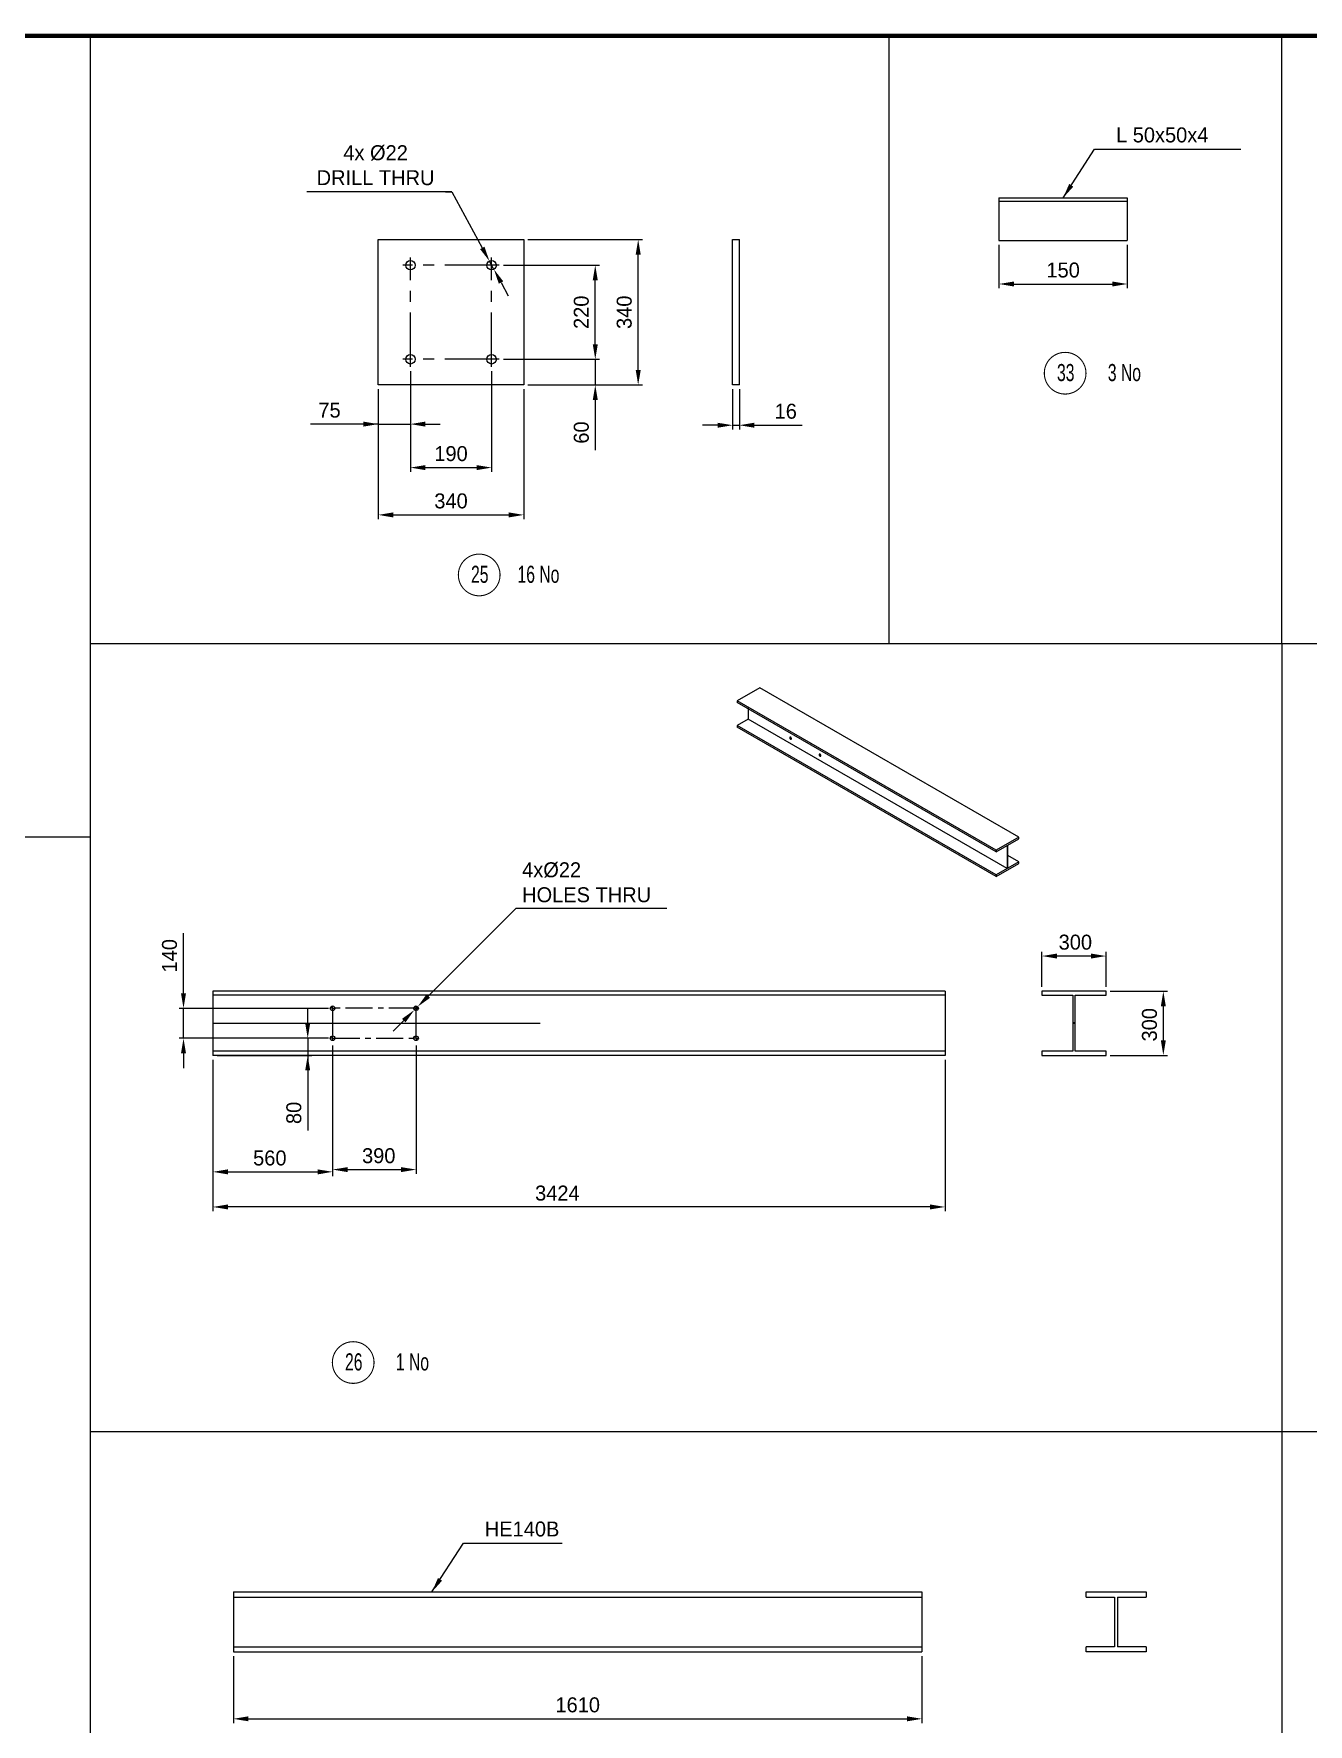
# Model space of a CAD drawing. Header units: millimetres. Extents: x 0 to 16187, y -20471 to 6290.
# Drawn here: x 9661.1 to 9959.1, y 1908.2 to 2303.5 of the extents above; entities that cross this region are included whole.
import ezdxf
from ezdxf.enums import TextEntityAlignment as Align

# ---------------------------------------------------------------- set-up
doc = ezdxf.new("R2010")
doc.units = ezdxf.units.MM
doc.header["$PDSIZE"] = -1
doc.linetypes.add('CENTERX2', pattern=[20.32, 12.7, -2.54, 2.54, -2.54])
doc.layers.add('BORDER1', color=3, linetype='Continuous')
doc.layers.add('BORDER2', color=7, linetype='Continuous')
doc.styles.add('ROMANC', font='ROMANC', dxfattribs={"height": 5})
doc.styles.add('ROMANS', font='ROMANS.shx', dxfattribs={"width": 0.8})
doc.styles.add('ROMANT', font='ROMANT', dxfattribs={"height": 4})
doc.styles.add('SLDTEXTSTYLE2', font='TXT', dxfattribs={"width": 0.686449})
doc.dimstyles.new('AM_ISO', dxfattribs={"dimtxt": 3.5, "dimasz": 3.5, "dimexe": 1, "dimexo": 1, "dimgap": 1.5, "dimtad": 1, "dimdsep": 46, "dimtxsty": 'Standard', "dimcen": 0, "dimclrd": 1, "dimclre": 1, "dimclrt": 1, "dimadec": 0, "dimazin": 2, "dimtp": 0.1, "dimtm": 0.1, "dimtfac": 0.71, "dimtdec": 3, "dimtmove": 0, "dimatfit": 3, "dimfxl": 1, "dimlwd": -1, "dimlwe": -1, "dimarcsym": 1})
doc.dimstyles.new('AM_ISO$3', dxfattribs={"dimtxt": 3.5, "dimasz": 3.5, "dimexe": 1, "dimexo": 1, "dimgap": 1.5, "dimtad": 1, "dimtoh": 1, "dimdsep": 46, "dimtxsty": 'Standard', "dimcen": 0, "dimclrd": 1, "dimclre": 1, "dimclrt": 1, "dimadec": 0, "dimazin": 2, "dimtp": 0.1, "dimtm": 0.1, "dimtfac": 0.71, "dimtdec": 3, "dimtofl": 0, "dimtmove": 0, "dimatfit": 0, "dimfxl": 1, "dimlwd": -1, "dimlwe": -1, "dimarcsym": 1})
doc.dimstyles.new('AM_ISO$7', dxfattribs={"dimtxt": 3.5, "dimasz": 3.5, "dimexe": 1, "dimexo": 1, "dimgap": 1.5, "dimtad": 1, "dimtoh": 1, "dimdsep": 46, "dimtxsty": 'Standard', "dimcen": 0, "dimclrd": 1, "dimclre": 1, "dimclrt": 1, "dimadec": 0, "dimazin": 2, "dimtp": 0.1, "dimtm": 0.1, "dimtfac": 0.71, "dimtdec": 3, "dimtmove": 0, "dimatfit": 3, "dimfxl": 1, "dimlwd": -1, "dimlwe": -1, "dimarcsym": 1})

# ---------------------------------------------------------------- blocks, each defined once
blk = doc.blocks.new('*D1092')
at = {"color": 1, "linetype": 'ByBlock'}
for p, q in [((9707.83, 1924.15), (9707.83, 1908.48)), ((9868.83, 1924.15), (9868.83, 1908.48)), ((9711.33, 1909.48), (9865.33, 1909.48))]:
    blk.add_line(p, q, dxfattribs=at)
at = {"color": 1}
for points in [[(9711.33, 1910.07), (9711.33, 1908.9), (9707.83, 1909.48)], [(9865.33, 1908.9), (9865.33, 1910.07), (9868.83, 1909.48)]]:
    blk.add_solid(points, dxfattribs=at)
at = {"layer": 'Defpoints', "color": 0}
for p in [(9707.83, 1925.15), (9868.83, 1925.15), (9868.83, 1909.48)]:
    blk.add_point(p, dxfattribs=at)
at = {"color": 1, "insert": (9788.33, 1912.73), "char_height": 3.5, "attachment_point": 5}
blk.add_mtext('1610', dxfattribs=at)
blk = doc.blocks.new('*D1181')
at = {"color": 1, "linetype": 'ByBlock'}
for p, q in [((9741.7, 2220.37), (9741.7, 2189.99)), ((9775.7, 2220.37), (9775.7, 2189.99)), ((9745.2, 2190.99), (9772.2, 2190.99))]:
    blk.add_line(p, q, dxfattribs=at)
at = {"color": 1}
for points in [[(9745.2, 2191.57), (9745.2, 2190.4), (9741.7, 2190.99)], [(9772.2, 2190.4), (9772.2, 2191.57), (9775.7, 2190.99)]]:
    blk.add_solid(points, dxfattribs=at)
at = {"layer": 'Defpoints', "color": 0}
for p in [(9741.7, 2221.37), (9775.7, 2221.37), (9775.7, 2190.99)]:
    blk.add_point(p, dxfattribs=at)
at = {"color": 1, "insert": (9758.7, 2194.24), "char_height": 3.5, "attachment_point": 5}
blk.add_mtext('340', dxfattribs=at)
blk = doc.blocks.new('*D1182')
at = {"color": 1, "linetype": 'ByBlock'}
for p, q in [((9749.2, 2224.58), (9749.2, 2211.22)), ((9741.7, 2220.37), (9741.7, 2211.22)), ((9741.7, 2212.22), (9725.87, 2212.22)), ((9738.2, 2212.22), (9734.7, 2212.22)), ((9741.7, 2212.22), (9749.2, 2212.22)), ((9752.7, 2212.22), (9756.2, 2212.22))]:
    blk.add_line(p, q, dxfattribs=at)
at = {"color": 1}
for points in [[(9738.2, 2211.63), (9738.2, 2212.8), (9741.7, 2212.22)], [(9752.7, 2212.8), (9752.7, 2211.63), (9749.2, 2212.22)]]:
    blk.add_solid(points, dxfattribs=at)
at = {"layer": 'Defpoints', "color": 0}
for p in [(9749.2, 2225.58), (9741.7, 2221.37), (9749.2, 2212.22)]:
    blk.add_point(p, dxfattribs=at)
at = {"color": 1, "insert": (9730.29, 2215.47), "char_height": 3.5, "attachment_point": 5}
blk.add_mtext('75', dxfattribs=at)
blk = doc.blocks.new('*D1183')
at = {"color": 1, "linetype": 'ByBlock'}
for p, q in [((9749.2, 2224.58), (9749.2, 2201.05)), ((9768.2, 2224.58), (9768.2, 2201.05)), ((9752.7, 2202.05), (9764.7, 2202.05))]:
    blk.add_line(p, q, dxfattribs=at)
at = {"color": 1}
for points in [[(9752.7, 2202.63), (9752.7, 2201.46), (9749.2, 2202.05)], [(9764.7, 2201.46), (9764.7, 2202.63), (9768.2, 2202.05)]]:
    blk.add_solid(points, dxfattribs=at)
at = {"layer": 'Defpoints', "color": 0}
for p in [(9749.2, 2225.58), (9768.2, 2225.58), (9768.2, 2202.05)]:
    blk.add_point(p, dxfattribs=at)
at = {"color": 1, "insert": (9758.7, 2205.3), "char_height": 3.5, "attachment_point": 5}
blk.add_mtext('190', dxfattribs=at)
blk = doc.blocks.new('*D1184')
at = {"color": 1, "linetype": 'ByBlock'}
for p, q in [((9792.43, 2230.87), (9792.43, 2234.37)), ((9770.99, 2227.37), (9793.43, 2227.37)), ((9792.43, 2227.37), (9792.43, 2221.37)), ((9776.7, 2221.37), (9793.43, 2221.37)), ((9792.43, 2217.87), (9792.43, 2206.12))]:
    blk.add_line(p, q, dxfattribs=at)
at = {"color": 1}
for points in [[(9791.85, 2230.87), (9793.02, 2230.87), (9792.43, 2227.37)], [(9793.02, 2217.87), (9791.85, 2217.87), (9792.43, 2221.37)]]:
    blk.add_solid(points, dxfattribs=at)
at = {"layer": 'Defpoints', "color": 0}
for p in [(9769.99, 2227.37), (9775.7, 2221.37), (9792.43, 2221.37)]:
    blk.add_point(p, dxfattribs=at)
at = {"color": 1, "insert": (9789.18, 2210.25), "char_height": 3.5, "attachment_point": 5, "rotation": 90}
blk.add_mtext('60', dxfattribs=at)
blk = doc.blocks.new('*D1185')
at = {"color": 1, "linetype": 'ByBlock'}
for p, q in [((9770.99, 2249.37), (9793.43, 2249.37)), ((9792.43, 2230.87), (9792.43, 2245.87)), ((9770.99, 2227.37), (9793.43, 2227.37))]:
    blk.add_line(p, q, dxfattribs=at)
at = {"color": 1}
for points in [[(9793.02, 2245.87), (9791.85, 2245.87), (9792.43, 2249.37)], [(9791.85, 2230.87), (9793.02, 2230.87), (9792.43, 2227.37)]]:
    blk.add_solid(points, dxfattribs=at)
at = {"layer": 'Defpoints', "color": 0}
for p in [(9769.99, 2249.37), (9792.43, 2249.37), (9769.99, 2227.37)]:
    blk.add_point(p, dxfattribs=at)
at = {"color": 1, "insert": (9789.18, 2238.37), "char_height": 3.5, "attachment_point": 5, "rotation": 90}
blk.add_mtext('220', dxfattribs=at)
blk = doc.blocks.new('*D1186')
at = {"color": 1, "linetype": 'ByBlock'}
for p, q in [((9776.7, 2255.37), (9803.47, 2255.37)), ((9802.47, 2224.87), (9802.47, 2251.87)), ((9776.7, 2221.37), (9803.47, 2221.37))]:
    blk.add_line(p, q, dxfattribs=at)
at = {"color": 1}
for points in [[(9803.06, 2251.87), (9801.89, 2251.87), (9802.47, 2255.37)], [(9801.89, 2224.87), (9803.06, 2224.87), (9802.47, 2221.37)]]:
    blk.add_solid(points, dxfattribs=at)
at = {"layer": 'Defpoints', "color": 0}
for p in [(9775.7, 2255.37), (9802.47, 2255.37), (9775.7, 2221.37)]:
    blk.add_point(p, dxfattribs=at)
at = {"color": 1, "insert": (9799.22, 2238.37), "char_height": 3.5, "attachment_point": 5, "rotation": 90}
blk.add_mtext('340', dxfattribs=at)
blk = doc.blocks.new('*D1187')
at = {"color": 1, "linetype": 'ByBlock'}
for p, q in [((9757.4, 2266.57), (9758.9, 2266.57)), ((9758.9, 2266.57), (9766.01, 2253.42)), ((9768.73, 2248.41), (9767.68, 2250.34)), ((9770.39, 2245.33), (9772.06, 2242.25))]:
    blk.add_line(p, q, dxfattribs=at)
at = {"color": 1}
for points in [[(9765.5, 2253.14), (9766.53, 2253.7), (9767.68, 2250.34)], [(9770.91, 2245.61), (9769.88, 2245.05), (9768.73, 2248.41)]]:
    blk.add_solid(points, dxfattribs=at)
at = {"layer": 'Defpoints', "color": 0}
for p in [(9767.68, 2250.34), (9768.73, 2248.41)]:
    blk.add_point(p, dxfattribs=at)
at = {"color": 1, "insert": (9741.06, 2272.74), "char_height": 3.5, "attachment_point": 5}
blk.add_mtext('4x %%c22\\PDRILL THRU', dxfattribs=at)
blk = doc.blocks.new('*D1188')
at = {"color": 1, "linetype": 'ByBlock'}
for p, q in [((9824.54, 2220.37), (9824.54, 2210.96)), ((9826.14, 2220.37), (9826.14, 2210.96)), ((9821.04, 2211.96), (9817.54, 2211.96)), ((9824.54, 2211.96), (9826.14, 2211.96)), ((9829.64, 2211.96), (9840.81, 2211.96))]:
    blk.add_line(p, q, dxfattribs=at)
at = {"color": 1}
for points in [[(9821.04, 2211.37), (9821.04, 2212.54), (9824.54, 2211.96)], [(9829.64, 2212.54), (9829.64, 2211.37), (9826.14, 2211.96)]]:
    blk.add_solid(points, dxfattribs=at)
at = {"layer": 'Defpoints', "color": 0}
for p in [(9824.54, 2221.37), (9826.14, 2221.37), (9826.14, 2211.96)]:
    blk.add_point(p, dxfattribs=at)
at = {"color": 1, "insert": (9836.98, 2215.21), "char_height": 3.5, "attachment_point": 5}
blk.add_mtext('16', dxfattribs=at)
blk = doc.blocks.new('*D3310')
at = {"color": 1, "linetype": 'ByBlock'}
for p, q in [((9703.02, 2063.61), (9703.02, 2028.17)), ((9874.22, 2063.61), (9874.22, 2028.17)), ((9870.72, 2029.17), (9706.52, 2029.17))]:
    blk.add_line(p, q, dxfattribs=at)
at = {"color": 1}
for points in [[(9706.52, 2029.75), (9706.52, 2028.59), (9703.02, 2029.17)], [(9870.72, 2028.59), (9870.72, 2029.75), (9874.22, 2029.17)]]:
    blk.add_solid(points, dxfattribs=at)
at = {"layer": 'Defpoints', "color": 0}
for p in [(9703.02, 2064.61), (9874.22, 2064.61), (9703.02, 2029.17)]:
    blk.add_point(p, dxfattribs=at)
at = {"color": 1, "insert": (9783.57, 2034.17), "char_height": 3.5, "attachment_point": 2}
blk.add_mtext('3424', dxfattribs=at)
blk = doc.blocks.new('*D3311')
at = {"color": 1, "linetype": 'ByBlock'}
for p, q in [((9731.02, 2066.96), (9731.02, 2036.91)), ((9750.52, 2066.96), (9750.52, 2036.91)), ((9734.52, 2037.91), (9747.02, 2037.91))]:
    blk.add_line(p, q, dxfattribs=at)
at = {"color": 1}
for points in [[(9734.52, 2038.49), (9734.52, 2037.32), (9731.02, 2037.91)], [(9747.02, 2037.32), (9747.02, 2038.49), (9750.52, 2037.91)]]:
    blk.add_solid(points, dxfattribs=at)
at = {"layer": 'Defpoints', "color": 0}
for p in [(9731.02, 2067.96), (9750.52, 2067.96), (9750.52, 2037.91)]:
    blk.add_point(p, dxfattribs=at)
at = {"color": 1, "insert": (9741.8, 2042.91), "char_height": 3.5, "attachment_point": 2}
blk.add_mtext('390', dxfattribs=at)
blk = doc.blocks.new('*D3312')
at = {"color": 1, "linetype": 'ByBlock'}
for p, q in [((9703.02, 2063.61), (9703.02, 2036.38)), ((9731.02, 2066.96), (9731.02, 2036.38)), ((9706.52, 2037.38), (9727.52, 2037.38))]:
    blk.add_line(p, q, dxfattribs=at)
at = {"color": 1}
for points in [[(9706.52, 2037.96), (9706.52, 2036.79), (9703.02, 2037.38)], [(9727.52, 2036.79), (9727.52, 2037.96), (9731.02, 2037.38)]]:
    blk.add_solid(points, dxfattribs=at)
at = {"layer": 'Defpoints', "color": 0}
for p in [(9731.02, 2067.96), (9703.02, 2064.61), (9731.02, 2037.38)]:
    blk.add_point(p, dxfattribs=at)
at = {"color": 1, "insert": (9716.33, 2042.38), "char_height": 3.5, "attachment_point": 2}
blk.add_mtext('560', dxfattribs=at)
blk = doc.blocks.new('*D3313')
at = {"color": 1, "linetype": 'ByBlock'}
for p, q in [((9773.83, 2098.93), (9753.39, 2078.48)), ((9809.17, 2098.93), (9773.83, 2098.93)), ((9750.13, 2075.23), (9750.91, 2076)), ((9747.66, 2072.75), (9745.18, 2070.28))]:
    blk.add_line(p, q, dxfattribs=at)
at = {"color": 1}
for points in [[(9748.07, 2072.34), (9747.25, 2073.16), (9750.13, 2075.23)], [(9752.97, 2078.89), (9753.8, 2078.07), (9750.91, 2076)]]:
    blk.add_solid(points, dxfattribs=at)
at = {"layer": 'Defpoints', "color": 0}
for p in [(9750.13, 2075.23), (9750.91, 2076)]:
    blk.add_point(p, dxfattribs=at)
at = {"color": 1, "insert": (9775.33, 2109.76), "char_height": 3.5, "attachment_point": 1}
blk.add_mtext('4x%%c22\\PHOLES THRU', dxfattribs=at)
blk = doc.blocks.new('*D3314')
at = {"color": 1, "linetype": 'ByBlock'}
for p, q in [((9725.19, 2072.11), (9725.19, 2075.61)), ((9729.62, 2068.61), (9724.19, 2068.61)), ((9725.19, 2068.61), (9725.19, 2064.61)), ((9704.02, 2064.61), (9726.19, 2064.61)), ((9725.19, 2064.61), (9725.19, 2047.03)), ((9725.19, 2061.11), (9725.19, 2057.61))]:
    blk.add_line(p, q, dxfattribs=at)
at = {"color": 1}
for points in [[(9724.61, 2072.11), (9725.77, 2072.11), (9725.19, 2068.61)], [(9725.77, 2061.11), (9724.61, 2061.11), (9725.19, 2064.61)]]:
    blk.add_solid(points, dxfattribs=at)
at = {"layer": 'Defpoints', "color": 0}
for p in [(9730.62, 2068.61), (9703.02, 2064.61), (9725.19, 2064.61)]:
    blk.add_point(p, dxfattribs=at)
at = {"color": 1, "insert": (9720.19, 2051.16), "char_height": 3.5, "attachment_point": 2, "rotation": 90}
blk.add_mtext('80', dxfattribs=at)
blk = doc.blocks.new('SW_CENTERMARKSYMBOL_0')
at = {"color": 0, "linetype": 'Continuous', "lineweight": 18}
for p, q in [((-0.1, 0), (-0.472, 0)), ((0, 0), (-0.05, 0)), ((0, 0.1), (0, 0.472)), ((0, 0), (0, 0.05)), ((0, 0), (0, -0.05)), ((0, 0), (0.05, 0)), ((0.1, 0), (0.472, 0)), ((0, -0.1), (0, -0.472))]:
    blk.add_line(p, q, dxfattribs=at)
blk = doc.blocks.new('SW_CENTERMARKSYMBOL_1')
at = {"color": 0, "linetype": 'Continuous', "lineweight": 18}
for p, q in [((-0.1, 0), (-0.472, 0)), ((0, 0), (-0.05, 0)), ((0, 0.1), (0, 0.472)), ((0, 0), (0, 0.05)), ((0, 0), (0, -0.05)), ((0, 0), (0.05, 0)), ((0.1, 0), (0.472, 0)), ((0, -0.1), (0, -0.472))]:
    blk.add_line(p, q, dxfattribs=at)
blk = doc.blocks.new('SW_CENTERMARKSYMBOL_2')
at = {"color": 0, "linetype": 'Continuous', "lineweight": 18}
for p, q in [((-0.1, 0), (-0.472, 0)), ((0, 0), (-0.05, 0)), ((0, 0.1), (0, 0.472)), ((0, 0), (0, 0.05)), ((0, 0), (0, -0.05)), ((0, 0), (0.05, 0)), ((0.1, 0), (0.472, 0)), ((0, -0.1), (0, -0.472))]:
    blk.add_line(p, q, dxfattribs=at)
blk = doc.blocks.new('SW_CENTERMARKSYMBOL_3')
at = {"color": 0, "linetype": 'Continuous', "lineweight": 18}
for p, q in [((-0.1, 0), (-0.4008, 0)), ((0, 0), (-0.05, 0)), ((0, 0.1), (0, 0.4008)), ((0, 0), (0, 0.05)), ((0, 0), (0, -0.05)), ((0, 0), (0.05, 0)), ((0.1, 0), (0.4008, 0)), ((0, -0.1), (0, -0.4008))]:
    blk.add_line(p, q, dxfattribs=at)
blk = doc.blocks.new('*D3315')
at = {"color": 1, "linetype": 'ByBlock'}
for p, q in [((9912.87, 2079.61), (9926.27, 2079.61)), ((9925.27, 2076.11), (9925.27, 2068.11)), ((9912.87, 2064.61), (9926.27, 2064.61))]:
    blk.add_line(p, q, dxfattribs=at)
at = {"color": 1}
for points in [[(9925.85, 2076.11), (9924.69, 2076.11), (9925.27, 2079.61)], [(9924.69, 2068.11), (9925.85, 2068.11), (9925.27, 2064.61)]]:
    blk.add_solid(points, dxfattribs=at)
at = {"layer": 'Defpoints', "color": 0}
for p in [(9911.87, 2079.61), (9911.87, 2064.61), (9925.27, 2064.61)]:
    blk.add_point(p, dxfattribs=at)
at = {"color": 1, "insert": (9920.27, 2071.77), "char_height": 3.5, "attachment_point": 2, "rotation": 90}
blk.add_mtext('300', dxfattribs=at)
blk = doc.blocks.new('*D3316')
at = {"color": 1, "linetype": 'ByBlock'}
for p, q in [((9896.87, 2080.61), (9896.87, 2088.84)), ((9908.37, 2087.84), (9900.37, 2087.84)), ((9911.87, 2080.61), (9911.87, 2088.84))]:
    blk.add_line(p, q, dxfattribs=at)
at = {"color": 1}
for points in [[(9900.37, 2088.42), (9900.37, 2087.26), (9896.87, 2087.84)], [(9908.37, 2087.26), (9908.37, 2088.42), (9911.87, 2087.84)]]:
    blk.add_solid(points, dxfattribs=at)
at = {"layer": 'Defpoints', "color": 0}
for p in [(9896.87, 2087.84), (9896.87, 2079.61), (9911.87, 2079.61)]:
    blk.add_point(p, dxfattribs=at)
at = {"color": 1, "insert": (9904.7, 2092.84), "char_height": 3.5, "attachment_point": 2}
blk.add_mtext('300', dxfattribs=at)
blk = doc.blocks.new('*U609')
at = {"layer": 'BORDER1', "color": 154, "true_color": 0x1859a9, "const_width": 1}
blk.add_lwpolyline([(1.81, 811), (1144, 811), (1144, 0), (0, 0), (0, 811)], close=True, dxfattribs=at)
at = {"layer": 'BORDER2', "flags": 8}
for tag, height, style, p in [('REV-A', 3.24, 'ROMANS', (986.93, 140.25)), ('RE-A', 8.06, 'ROMANT', (1084.63, 7.17))]:
    blk.add_attdef(tag, text='', height=height, dxfattribs=dict(at, style=style)).set_placement(p, align=Align.CENTER)
at = {"layer": 'BORDER2', "style": 'ROMANS', "width": 3.830216}
blk.add_attdef('DATE-A', text='', height=3.24, dxfattribs=at).set_placement((995.51, 140.25), (1008.51, 140.25), align=Align.FIT)
at = {"layer": 'BORDER2'}
for tag, height, style, p in [('DRN-A', 3.24, 'ROMANS', (1018.38, 140.25)), ('CHD-A', 3.24, 'ROMANS', (1032.35, 140.25)), ('APD-A', 3.24, 'ROMANS', (1046.64, 140.25)), ('CONS_CONT_VEND', 4.2, 'ROMANC', (1061.39, 72.83))]:
    blk.add_attdef(tag, text='', height=height, dxfattribs=dict(at, style=style)).set_placement(p, align=Align.CENTER)
at = {"layer": 'BORDER2', "style": 'ROMANS', "width": 0.8}
for tag, p, height in [('1:X', (997.23, 122.55), 3.5), ('LOC', (1042.74, 122.55), 3.5), ('PROJ_NO', (1118.64, 122.55), 3.5), ('CONS_DRG_NO', (1011, 63), 3)]:
    blk.add_attdef(tag, p, '', height=height, dxfattribs=at)
at = {"layer": 'BORDER2', "lineweight": 30, "width": 0.8, "flags": 104}
blk.add_attdef('COMMENTS-A', text='', height=2.2, dxfattribs=at).set_placement((1055.21, 142.07), align=Align.MIDDLE_LEFT)
at = {"layer": 'BORDER2', "style": 'ROMANS', "width": 0.8}
for tag, p in [('PROJECT_TITLE_1', (1061.07, 55.35)), ('PROJECT_TITLE_2', (1061.07, 49.3))]:
    blk.add_attdef(tag, text='', height=3.5, dxfattribs=at).set_placement(p, align=Align.MIDDLE)
at = {"layer": 'BORDER2', "style": 'ROMANT', "width": 0.8}
for tag, p in [('DRG_TITLE_1', (1061.07, 36.31)), ('DRG_TITLE_2', (1061.07, 28.31)), ('DRG_TITLE_3', (1061.07, 20.31))]:
    blk.add_attdef(tag, text='', height=5, dxfattribs=at).set_placement(p, align=Align.CENTER)
at = {"layer": 'BORDER2', "style": 'ROMANT'}
for tag, p in [('AR', (995, 7.17)), ('PA', (1011.74, 7.17)), ('DC', (1028.45, 7.17)), ('TS', (1120.84, 7.17))]:
    blk.add_attdef(tag, p, '', height=8.06, dxfattribs=at)
for tag, p in [('SRNO', (1074.7, 7.17)), ('SH', (1115.8, 7.18))]:
    blk.add_attdef(tag, text='', height=8.06, dxfattribs=at).set_placement(p, align=Align.RIGHT)
at = {"layer": 'BORDER2', "style": 'ROMANS', "flags": 2}
blk.add_attdef('TB_VERSION', text='', height=2, dxfattribs=at).set_placement((1, -1), align=Align.TOP_LEFT)
blk = doc.blocks.new('*D5072')
at = {"color": 1, "linetype": 'ByBlock'}
for p, q in [((9696.14, 2079.11), (9696.14, 2093.2)), ((9730.02, 2075.61), (9695.14, 2075.61)), ((9696.14, 2068.61), (9696.14, 2075.61)), ((9730.02, 2068.61), (9695.14, 2068.61)), ((9696.14, 2065.11), (9696.14, 2061.61))]:
    blk.add_line(p, q, dxfattribs=at)
at = {"color": 1}
for points in [[(9695.56, 2079.11), (9696.73, 2079.11), (9696.14, 2075.61)], [(9696.73, 2065.11), (9695.56, 2065.11), (9696.14, 2068.61)]]:
    blk.add_solid(points, dxfattribs=at)
at = {"layer": 'Defpoints', "color": 0}
for p in [(9696.14, 2075.61), (9731.02, 2075.61), (9731.02, 2068.61)]:
    blk.add_point(p, dxfattribs=at)
at = {"color": 1, "insert": (9692.89, 2087.91), "char_height": 3.5, "attachment_point": 5, "rotation": 90}
blk.add_mtext('140', dxfattribs=at)
blk = doc.blocks.new('*D5075')
at = {"color": 1, "linetype": 'ByBlock'}
for p, q in [((9886.84, 2254.13), (9886.84, 2243.98)), ((9916.84, 2254.13), (9916.84, 2243.98)), ((9890.34, 2244.98), (9913.34, 2244.98))]:
    blk.add_line(p, q, dxfattribs=at)
at = {"color": 1}
for points in [[(9890.34, 2245.57), (9890.34, 2244.4), (9886.84, 2244.98)], [(9913.34, 2244.4), (9913.34, 2245.57), (9916.84, 2244.98)]]:
    blk.add_solid(points, dxfattribs=at)
at = {"layer": 'Defpoints', "color": 0}
for p in [(9886.84, 2255.13), (9916.84, 2255.13), (9916.84, 2244.98)]:
    blk.add_point(p, dxfattribs=at)
at = {"color": 1, "insert": (9901.84, 2248.23), "char_height": 3.5, "attachment_point": 5}
blk.add_mtext('150', dxfattribs=at)

msp = doc.modelspace()

# ---------------------------------------------------------------- linework, layer by layer
for p, q in [((9674.30732, 2302.98256), (9674.30732, 1491.98256)), ((9861.12103, 2302.98256), (9861.12103, 2160.89829)), ((9953.02085, 2160.89829), (9953.02085, 2302.98256)), ((9758.89538, 2266.57073), (9724.99093, 2266.57073)), ((9886.84182, 2265.12594), (9916.84182, 2265.12594)), ((9886.84182, 2265.12594), (9886.84182, 2255.12594)), ((9916.84182, 2265.12594), (9916.84182, 2255.12594)), ((9886.84182, 2264.32594), (9916.84182, 2264.32594)), ((9886.84182, 2255.12594), (9916.84182, 2255.12594)), ((9674.30732, 2160.89829), (10356.41209, 2160.89829)), ((9953.02085, 2160.89829), (9953.02085, 1491.98256)), ((9377.41209, 2115.71856), (9674.30732, 2115.71856)), ((9703.02347, 2072.11414), (9779.56819, 2072.11414)), ((9674.30732, 1976.65532), (10356.41209, 1976.65532)), ((9707.8344, 1939.15379), (9707.8344, 1925.15379)), ((9707.8344, 1939.15379), (9868.8344, 1939.15379)), ((9707.8344, 1937.95379), (9868.8344, 1937.95379)), ((9868.8344, 1939.15379), (9868.8344, 1925.15379)), ((9907.23296, 1939.15379), (9921.23296, 1939.15379)), ((9907.23296, 1937.95379), (9907.23296, 1939.15379)), ((9907.23296, 1937.95379), (9913.88296, 1937.95379)), ((9913.88296, 1937.95379), (9913.88296, 1926.35379)), ((9914.58296, 1937.95379), (9914.58296, 1926.35379)), ((9914.58296, 1937.95379), (9921.23296, 1937.95379)), ((9921.23296, 1939.15379), (9921.23296, 1937.95379)), ((9707.8344, 1926.35379), (9868.8344, 1926.35379)), ((9707.8344, 1925.15379), (9868.8344, 1925.15379)), ((9907.23296, 1925.15379), (9907.23296, 1926.35379)), ((9913.88296, 1926.35379), (9907.23296, 1926.35379)), ((9921.23296, 1925.15379), (9907.23296, 1925.15379)), ((9921.23296, 1926.35379), (9914.58296, 1926.35379)), ((9921.23296, 1926.35379), (9921.23296, 1925.15379))]:
    msp.add_line(p, q)
at = {"color": 7, "linetype": 'Continuous', "lineweight": 25}
for p, q in [((9741.70451, 2255.37288), (9775.70451, 2255.37288)), ((9741.70451, 2221.37288), (9741.70451, 2255.37288)), ((9775.70451, 2255.37288), (9775.70451, 2221.37288)), ((9824.5439, 2255.37288), (9826.1439, 2255.37288)), ((9824.5439, 2221.37288), (9824.5439, 2255.37288)), ((9826.1439, 2221.37288), (9826.1439, 2255.37288)), ((9775.70451, 2221.37288), (9741.70451, 2221.37288)), ((9826.1439, 2221.37288), (9824.5439, 2221.37288)), ((9830.94724, 2150.57756), (9825.64394, 2147.51603)), ((9891.47558, 2115.63529), (9830.94724, 2150.57756)), ((9886.17228, 2112.57376), (9825.64394, 2147.51603)), ((9825.64394, 2147.51603), (9825.64394, 2147.12817)), ((9886.17228, 2112.18591), (9825.64394, 2147.12817)), ((9828.19836, 2143.25447), (9825.64394, 2141.77983)), ((9828.19836, 2145.65354), (9828.19836, 2143.25447)), ((9888.7267, 2108.3122), (9828.19836, 2143.25447)), ((9886.17228, 2106.83757), (9825.64394, 2141.77983)), ((9825.64394, 2141.77983), (9825.64394, 2141.39198)), ((9886.17228, 2106.44971), (9825.64394, 2141.39198)), ((9891.47558, 2115.63529), (9886.17228, 2112.57376)), ((9888.92115, 2113.7728), (9891.47558, 2115.24744)), ((9891.47558, 2115.24744), (9891.47558, 2115.63529)), ((9886.17228, 2112.18591), (9888.7267, 2113.66054)), ((9886.17228, 2112.57376), (9886.17228, 2112.18591)), ((9888.7267, 2113.66054), (9888.7267, 2108.3122)), ((9888.92115, 2108.42446), (9888.92115, 2113.7728)), ((9891.47558, 2109.8991), (9888.92115, 2111.37373)), ((9886.17228, 2106.44971), (9891.47558, 2109.51124)), ((9888.7267, 2108.3122), (9886.17228, 2106.83757)), ((9886.17228, 2106.83757), (9886.17228, 2106.44971)), ((9891.47558, 2109.8991), (9888.92115, 2108.42446)), ((9891.47558, 2109.51124), (9891.47558, 2109.8991)), ((9874.22347, 2079.61414), (9703.02347, 2079.61414)), ((9703.02347, 2079.61414), (9703.02347, 2078.66414)), ((9874.22347, 2079.61414), (9874.22347, 2078.66414)), ((9896.87309, 2079.61414), (9896.87309, 2078.66414)), ((9911.87309, 2079.61414), (9896.87309, 2079.61414)), ((9911.87309, 2078.66414), (9911.87309, 2079.61414)), ((9874.22347, 2078.66414), (9703.02347, 2078.66414)), ((9703.02347, 2078.66414), (9703.02347, 2065.56414)), ((9874.22347, 2078.66414), (9874.22347, 2065.56414)), ((9896.87309, 2078.66414), (9904.09809, 2078.66414)), ((9904.09809, 2078.66414), (9904.09809, 2065.56414)), ((9904.64809, 2065.56414), (9904.64809, 2078.66414)), ((9904.64809, 2078.66414), (9911.87309, 2078.66414)), ((9874.22347, 2065.56414), (9703.02347, 2065.56414)), ((9703.02347, 2065.56414), (9703.02347, 2064.61414)), ((9874.22347, 2064.61414), (9703.02347, 2064.61414)), ((9874.22347, 2065.56414), (9874.22347, 2064.61414)), ((9896.87309, 2065.56414), (9896.87309, 2064.61414)), ((9904.09809, 2065.56414), (9896.87309, 2065.56414)), ((9896.87309, 2064.61414), (9911.87309, 2064.61414)), ((9911.87309, 2065.56414), (9904.64809, 2065.56414)), ((9911.87309, 2064.61414), (9911.87309, 2065.56414))]:
    msp.add_line(p, q, dxfattribs=at)
at = {"color": 3, "linetype": 'CENTERX2', "lineweight": 25}
for p, q in [((9769.99355, 2249.37288), (9747.41546, 2249.37288)), ((9749.20451, 2225.58384), (9749.20451, 2251.16193)), ((9768.20451, 2225.58384), (9768.20451, 2251.16193)), ((9769.99355, 2227.37288), (9747.41546, 2227.37288))]:
    msp.add_line(p, q, dxfattribs=at)
at = {"color": 7, "linetype": 'Continuous'}
for p, q in [((9828.29559, 2145.98477), (9828.29559, 2146.08821)), ((9828.29559, 2145.98477), (9828.34038, 2146.01063)), ((9904.37309, 2072.11414), (9904.37309, 2072.36751)), ((9904.37309, 2072.11414), (9904.49978, 2072.11414))]:
    msp.add_line(p, q, dxfattribs=at)
at = {"color": 3, "linetype": 'CENTERX2', "ltscale": 0.5}
for p, q in [((9731.02347, 2075.61414), (9731.02347, 2068.61414)), ((9750.52347, 2075.61414), (9731.02347, 2075.61414)), ((9750.52347, 2068.61414), (9750.52347, 2075.61414)), ((9731.02347, 2068.61414), (9750.52347, 2068.61414))]:
    msp.add_line(p, q, dxfattribs=at)
at = {"color": 2}
msp.add_lwpolyline([(9907.18809, 2224.12261, 0.25, 0.25, 1), (9897.43809, 2224.12261, 0.25, 0.25, 1)], format="xyseb", close=True, dxfattribs=at)
at = {"color": 2, "const_width": 0.25}
for points in [[(9770.16537, 2176.95275, 1), (9760.41537, 2176.95275, 1)], [(9740.70033, 1992.7958, 1), (9730.95033, 1992.7958, 1)]]:
    msp.add_lwpolyline(points, format="xyb", close=True, dxfattribs=at)
at = {"color": 7, "linetype": 'Continuous', "lineweight": 25, "flags": 128}
for points in [[(9838.09785, 2138.5705), (9838.13258, 2138.55406), (9838.16618, 2138.54537), (9838.19759, 2138.5447), (9838.22579, 2138.55209), (9838.24988, 2138.56727), (9838.26909, 2138.58979), (9838.28279, 2138.61889), (9838.29055, 2138.65366), (9838.29211, 2138.69298), (9838.28743, 2138.73557), (9838.27666, 2138.78007), (9838.26014, 2138.82506), (9838.23841, 2138.86908), (9838.21215, 2138.91073), (9838.18222, 2138.94865), (9838.14959, 2138.98164), (9838.11529, 2139.00863), (9838.08042, 2139.02875), (9838.04612, 2139.04137), (9838.01348, 2139.04606), (9837.98356, 2139.04269), (9837.9573, 2139.03136), (9837.93557, 2139.01243), (9837.91905, 2138.98652), (9837.90828, 2138.95445), (9837.9036, 2138.91726), (9837.90516, 2138.87614), (9837.91292, 2138.83242), (9837.92662, 2138.78749), (9837.94582, 2138.74281), (9837.96992, 2138.6998), (9837.99812, 2138.65986), (9838.02953, 2138.62426), (9838.06313, 2138.59415), (9838.09785, 2138.5705)], [(9844.99215, 2134.59051), (9845.02687, 2134.57407), (9845.06047, 2134.56538), (9845.09188, 2134.56471), (9845.12008, 2134.5721), (9845.14418, 2134.58729), (9845.16338, 2134.6098), (9845.17708, 2134.6389), (9845.18484, 2134.67367), (9845.1864, 2134.71299), (9845.18172, 2134.75558), (9845.17095, 2134.80009), (9845.15443, 2134.84507), (9845.1327, 2134.88909), (9845.10644, 2134.93074), (9845.07652, 2134.96866), (9845.04388, 2135.00165), (9845.00958, 2135.02864), (9844.97471, 2135.04876), (9844.94041, 2135.06138), (9844.90777, 2135.06607), (9844.87785, 2135.0627), (9844.85159, 2135.05137), (9844.82986, 2135.03244), (9844.81334, 2135.00653), (9844.80257, 2134.97446), (9844.79789, 2134.93727), (9844.79945, 2134.89615), (9844.80721, 2134.85243), (9844.82091, 2134.8075), (9844.84011, 2134.76282), (9844.86421, 2134.71981), (9844.89241, 2134.67987), (9844.92382, 2134.64427), (9844.95742, 2134.61416), (9844.99215, 2134.59051)]]:
    msp.add_lwpolyline(points, dxfattribs=at)
at = {"color": 7, "linetype": 'Continuous', "lineweight": 25}
for centre, radius in [((9749.20451, 2249.37288), 1.1), ((9768.20451, 2249.37288), 1.1), ((9749.20451, 2227.37288), 1.1), ((9768.20451, 2227.37288), 1.1), ((9731.02347, 2075.61414), 0.55), ((9750.52347, 2075.61414), 0.55), ((9731.02347, 2068.61414), 0.55), ((9750.52347, 2068.61414), 0.55)]:
    msp.add_circle(centre, radius, dxfattribs=at)
for centre in [(9838.51781, 2139.03748), (9845.4121, 2135.05749)]:
    msp.add_arc(centre, 0.42033, 182.4386249, 237.555999, dxfattribs=at)
at = {"color": 7, "linetype": 'Continuous'}
for p in [(9828.29559, 2145.98477), (9904.37309, 2072.11414)]:
    msp.add_point(p, dxfattribs=at)

# ---------------------------------------------------------------- block references
at = {"color": 7, "linetype": 'Continuous', "lineweight": 0}
for name, p in [('SW_CENTERMARKSYMBOL_0', (9731.02347, 2075.61414)), ('SW_CENTERMARKSYMBOL_2', (9750.52347, 2075.61414)), ('SW_CENTERMARKSYMBOL_3', (9731.02347, 2068.61414)), ('SW_CENTERMARKSYMBOL_1', (9750.52347, 2068.61414))]:
    msp.add_blockref(name, p, dxfattribs=at)
at = {"layer": 'BORDER1'}
msp.add_blockref('*U609', (9377.41209, 1491.98256), dxfattribs=at)

# ---------------------------------------------------------------- texts
at = {"color": 2, "style": 'SLDTEXTSTYLE2', "width": 0.686449}
for s, p in [('33', (9902.44627, 2224.27698)), ('3 No', (9916.17265, 2224.27698))]:
    msp.add_text(s, height=4, dxfattribs=at).set_placement(p, align=Align.MIDDLE_CENTER)
at = {"color": 2, "lineweight": 25, "style": 'SLDTEXTSTYLE2', "width": 0.686449}
for s, p in [('25', (9765.42355, 2177.10713)), ('16 No', (9779.14994, 2177.10713)), ('26', (9735.95851, 1992.95017)), ('1 No', (9749.68489, 1992.95017))]:
    msp.add_text(s, height=4, dxfattribs=at).set_placement(p, align=Align.MIDDLE_CENTER)
at = {"color": 1, "char_height": 3.5, "attachment_point": 7}
for s, insert in [('L 50x50x4', (9914.21505, 2278.04358)), ('HE140B', (9766.60763, 1952.07144))]:
    msp.add_mtext(s, dxfattribs=dict(at, insert=insert))

# ---------------------------------------------------------------- dimensions: what is measured, and where the dimension line sits
for p1, p2, text, override, picture, middle in [((9768.72814, 2248.40551), (9767.68087, 2250.34025), '4x <>\\PDRILL THRU', {"dimtxt": 3.5, "dimlfac": 10, "dimtxsty": 'Standard', "dimtofl": 1}, '*D1187', (9741.06205, 2266.57073)), ((9750.13457, 2075.22523), (9750.91238, 2076.00305), '4x<>\\PHOLES THRU', {"dimtxt": 3.5, "dimlfac": 20, "dimtofl": 1}, '*D3313', (9792.2511, 2098.92509))]:
    dim = msp.add_diameter_dim_2p(p1=p1, p2=p2, text=text, dimstyle='AM_ISO$3', override=override)
    dim.commit()
    dim.dimension.update_dxf_attribs({"geometry": picture, "text_midpoint": middle, "dimtype": 163})
for base, p1, p2, override, picture, middle in [((9802.47225, 2255.37288), (9775.70451, 2221.37288), (9775.70451, 2255.37288), {"dimtxt": 3.5, "dimdec": 0, "dimlfac": 10}, '*D1186', (9802.47225, 2238.37288)), ((9792.43305, 2249.37288), (9769.99355, 2227.37288), (9769.99355, 2249.37288), {"dimtxt": 3.5, "dimdec": 0, "dimlfac": 10}, '*D1185', (9792.43305, 2238.37288)), ((9925.27013, 2064.61414), (9911.87309, 2079.61414), (9911.87309, 2064.61414), {"dimtxt": 3.5, "dimlfac": 20}, '*D3315', (9925.27013, 2071.77281)), ((9725.1898, 2064.61414), (9730.62267, 2068.61414), (9703.02347, 2064.61414), {"dimtxt": 3.5, "dimlfac": 20}, '*D3314', (9725.1898, 2051.15581))]:
    dim = msp.add_linear_dim(base=base, p1=p1, p2=p2, angle=90, dimstyle='AM_ISO', override=override)
    dim.commit()
    dim.dimension.update_dxf_attribs({"geometry": picture, "text_midpoint": middle, "dimtype": 160})
for base, p1, p2, override, picture, middle in [((9916.84182, 2244.98374), (9886.84182, 2255.12594), (9916.84182, 2255.12594), {"dimtxt": 3.5, "dimlfac": 5}, '*D5075', (9901.84182, 2244.98374)), ((9749.20451, 2212.21643), (9741.70451, 2221.37288), (9749.20451, 2225.58384), {"dimtxt": 3.5, "dimdec": 0, "dimlfac": 10}, '*D1182', (9730.28784, 2212.21643)), ((9768.20451, 2202.04739), (9749.20451, 2225.58384), (9768.20451, 2225.58384), {"dimtxt": 3.5, "dimdec": 0, "dimlfac": 10}, '*D1183', (9758.70451, 2202.04739)), ((9775.70451, 2190.98528), (9741.70451, 2221.37288), (9775.70451, 2221.37288), {"dimtxt": 3.5, "dimdec": 0, "dimlfac": 10}, '*D1181', (9758.70451, 2190.98528)), ((9896.87309, 2087.83915), (9911.87309, 2079.61414), (9896.87309, 2079.61414), {"dimtxt": 3.5, "dimlfac": 20}, '*D3316', (9904.69796, 2087.83915)), ((9731.02347, 2037.37804), (9703.02347, 2064.61414), (9731.02347, 2067.96414), {"dimtxt": 3.5, "dimlfac": 20}, '*D3312', (9716.33393, 2037.37804)), ((9750.52347, 2037.90765), (9731.02347, 2067.96414), (9750.52347, 2067.96414), {"dimtxt": 3.5, "dimlfac": 20}, '*D3311', (9741.80082, 2037.90765)), ((9703.02347, 2029.16908), (9874.22347, 2064.61414), (9703.02347, 2064.61414), {"dimtxt": 3.5, "dimlfac": 20}, '*D3310', (9783.572, 2029.16908))]:
    dim = msp.add_linear_dim(base=base, p1=p1, p2=p2, dimstyle='AM_ISO', override=override)
    dim.commit()
    dim.dimension.update_dxf_attribs({"geometry": picture, "text_midpoint": middle, "dimtype": 160})
for base, p1, p2, override, picture, middle in [((9792.43305, 2221.37288), (9769.99355, 2227.37288), (9775.70451, 2221.37288), {"dimtxt": 3.5, "dimdec": 0, "dimlfac": 10}, '*D1184', (9789.18305, 2210.24788)), ((9696.14286, 2075.61414), (9731.02347, 2068.61414), (9731.02347, 2075.61414), {"dimtxt": 3.5, "dimlfac": 20}, '*D5072', (9692.89286, 2087.90581))]:
    dim = msp.add_linear_dim(base=base, p1=p1, p2=p2, angle=90, dimstyle='AM_ISO', override=override)
    dim.commit()
    dim.dimension.update_dxf_attribs({"geometry": picture, "text_midpoint": middle})
for base, p1, p2, override, picture, middle in [((9826.1439, 2211.9572), (9824.5439, 2221.37288), (9826.1439, 2221.37288), {"dimtxt": 3.5, "dimdec": 0, "dimlfac": 10}, '*D1188', (9836.97723, 2215.2072)), ((9868.8344, 1909.48374), (9707.8344, 1925.15379), (9868.8344, 1925.15379), {"dimtxt": 3.5, "dimlfac": 10}, '*D1092', (9788.3344, 1912.73374))]:
    dim = msp.add_linear_dim(base=base, p1=p1, p2=p2, dimstyle='AM_ISO', override=override)
    dim.commit()
    dim.dimension.update_dxf_attribs({"geometry": picture, "text_midpoint": middle})

# ---------------------------------------------------------------- leaders
at = {"annotation_type": 0, "has_hookline": 1, "hookline_direction": 0}
for points, text_width in [([(9901.84182, 2265.12594), (9909.21505, 2276.54358), (9912.71505, 2276.54358)], 29.16667), ([(9754.2344, 1939.15379), (9761.60763, 1950.57144), (9765.10763, 1950.57144)], 18.08333)]:
    msp.add_leader(points, dimstyle='AM_ISO$7', dxfattribs=dict(at, text_width=text_width))

doc.saveas('drawing.dxf')
